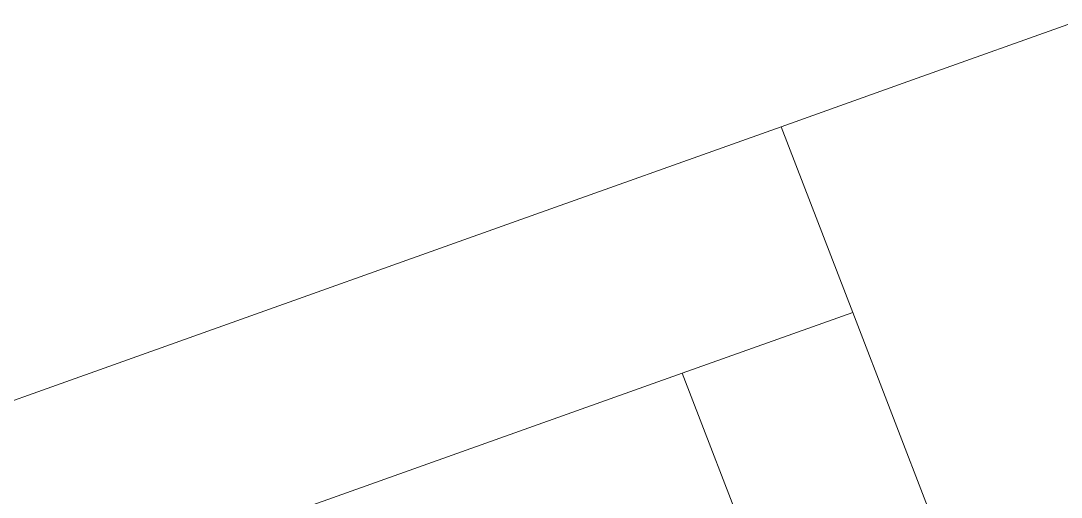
# Model space of a CAD drawing. Header units: metres. Extents: x 308616 to 310825, y 6264327 to 6267194.
# Drawn here: x 309805.1 to 309909.7, y 6266919.6 to 6266967.5 of the extents above; entities that cross this region are included whole.
import ezdxf

# ---------------------------------------------------------------- set-up
doc = ezdxf.new("R2010")
doc.units = ezdxf.units.M
doc.layers.add('Cadastre Land Parcels_SP_EXT', color=7, linetype='Continuous', lineweight=5)

msp = doc.modelspace()

# ---------------------------------------------------------------- linework, layer by layer
at = {"layer": 'Cadastre Land Parcels_SP_EXT', "linetype": 'Continuous'}
for points in [[(309911.4, 6266967.5), (309895.24, 6266961.73), (309881.56, 6266956.85), (309888.75, 6266938.17), (309904.45, 6266897.39), (309906.61, 6266891.79), (309920.51, 6266855.68)], [(309911.4, 6266967.5), (309895.24, 6266961.73), (309881.56, 6266956.85), (309888.75, 6266938.17), (309904.45, 6266897.39), (309906.61, 6266891.79), (309920.51, 6266855.68)], [(309904.45, 6266897.39), (309888.75, 6266938.17), (309888.75, 6266938.17), (309871.61, 6266932.05), (309885.62, 6266895.71)], [(309885.62, 6266895.71), (309871.61, 6266932.05), (309833.55, 6266918.49)]]:
    msp.add_lwpolyline(points, dxfattribs=at)
msp.add_lwpolyline([(309833.55, 6266918.49), (309871.61, 6266932.05), (309888.75, 6266938.17), (309881.56, 6266956.85), (309854.46, 6266947.19), (309788.67, 6266923.72), (309795.86, 6266905.05), (309833.55, 6266918.49)], close=True, dxfattribs=at)

doc.saveas('drawing.dxf')
